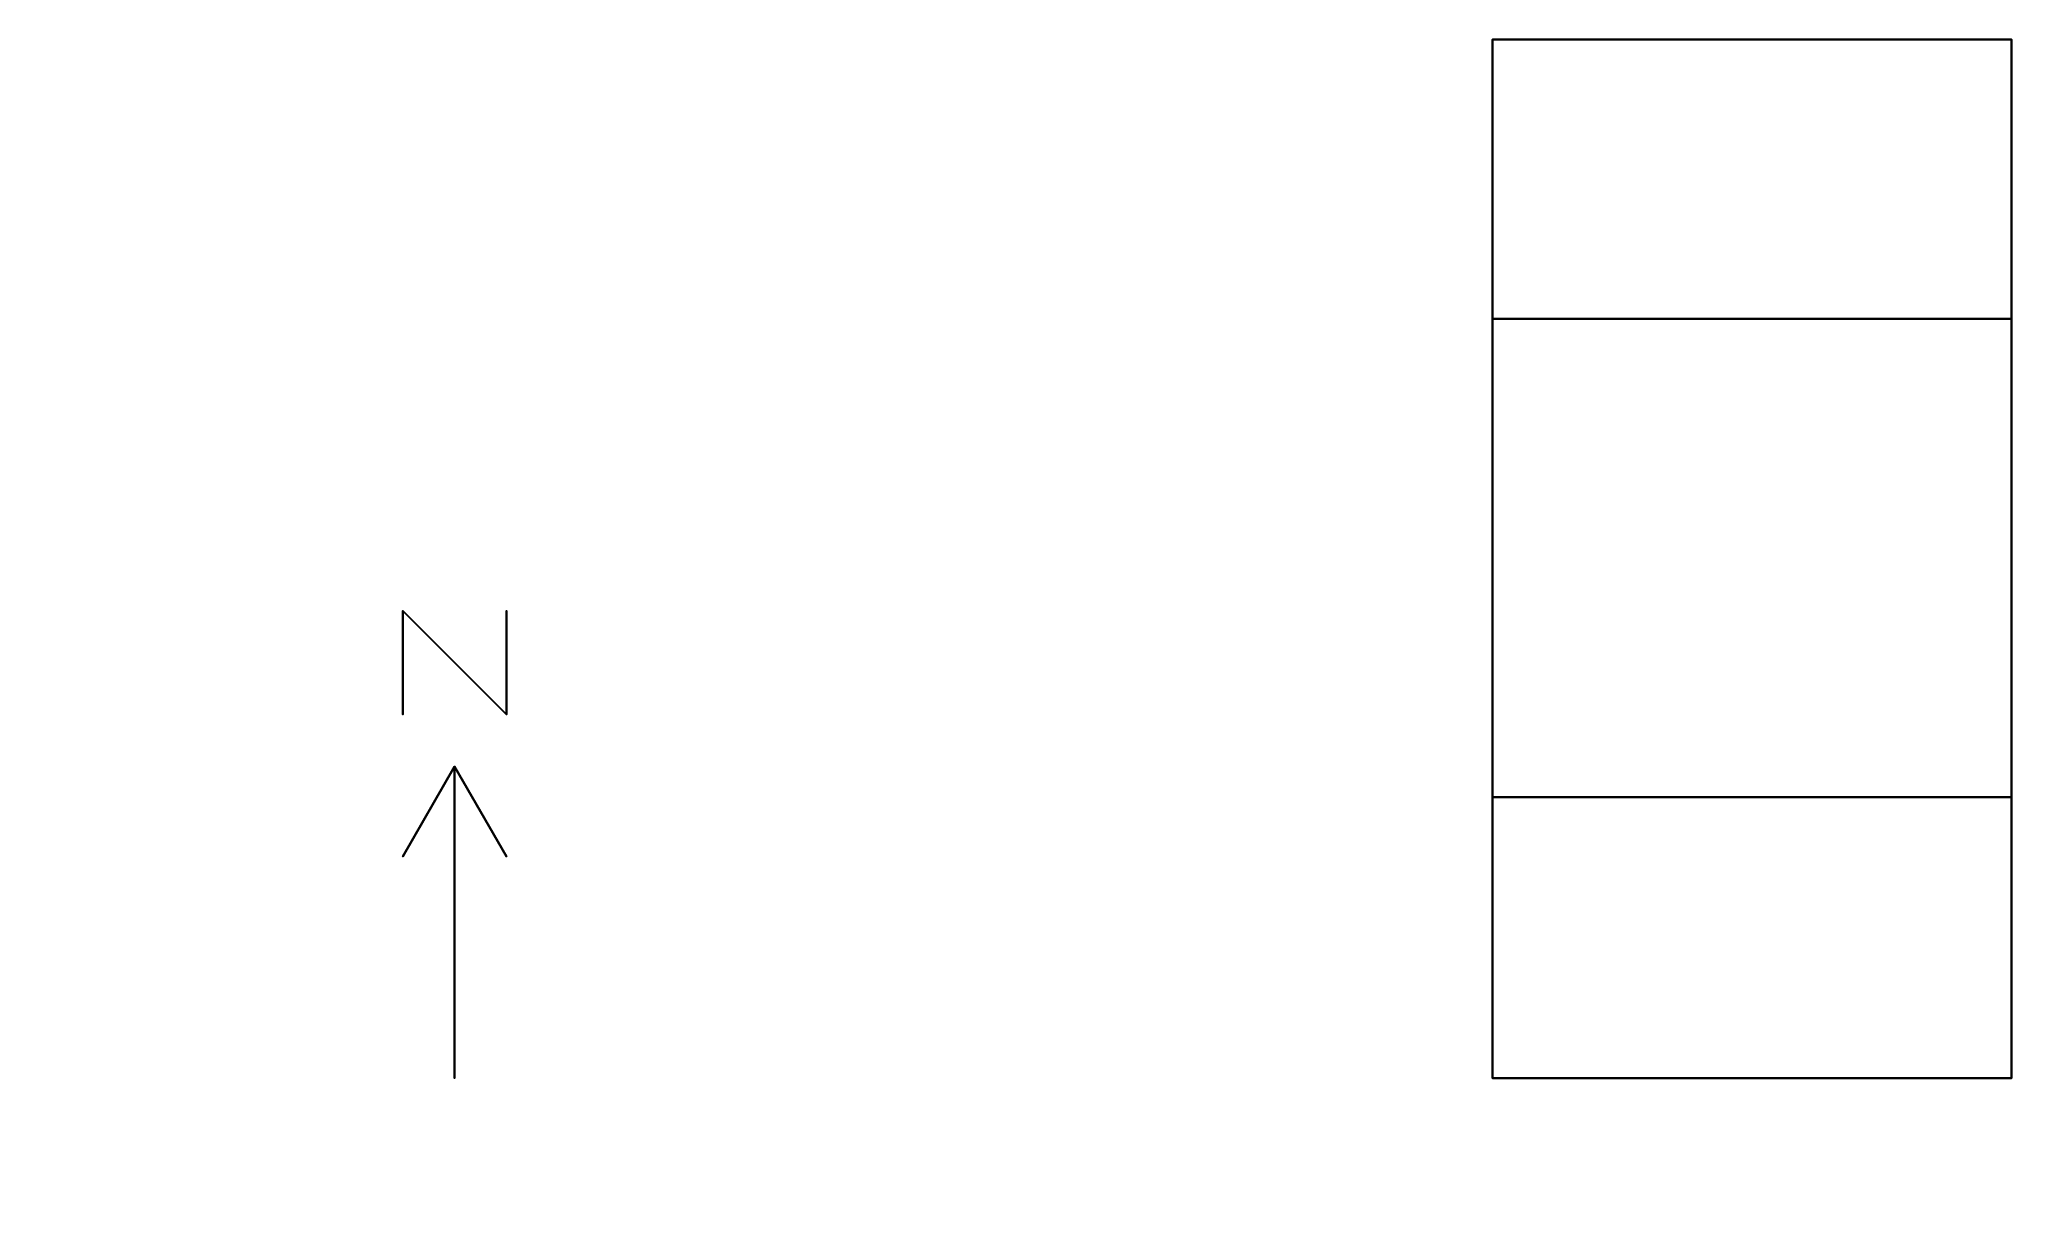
# Model space of a CAD drawing. Header units: metres. Extents: x -12.3 to 6.7, y 0.5 to 11.6.
import ezdxf

# ---------------------------------------------------------------- set-up
doc = ezdxf.new("R2010")
doc.units = ezdxf.units.M

msp = doc.modelspace()

# ---------------------------------------------------------------- linework, layer by layer
at = {"layer": '1', "color": 3}
for points in [[(-8.84551, 6.13998, 0.1), (-8.84551, 6.13998), (-8.84551, 5.13998), (-8.84551, 5.13998, 0.1)], [(-8.84551, 6.13998, 0.1), (-8.84551, 6.13998), (-7.84551, 5.13998), (-7.84551, 5.13998, 0.1)], [(-7.84551, 6.13998, 0.1), (-7.84551, 6.13998), (-7.84551, 5.13998), (-7.84551, 5.13998, 0.1)], [(-8.34551, 4.63998, 0.1), (-8.34551, 4.63998), (-8.84551, 3.77396), (-8.84551, 3.77396, 0.1)], [(-8.34551, 4.63998, 0.1), (-8.34551, 4.63998), (-8.34551, 1.63998), (-8.34551, 1.63998, 0.1)], [(-8.34551, 4.63998, 0.1), (-8.34551, 4.63998), (-7.84551, 3.77396), (-7.84551, 3.77396, 0.1)]]:
    msp.add_3dface(points, dxfattribs=at)
at = {"layer": 'BLOCK1_ZONE1', "color": 43}
for points in [[(6.65449, 8.94985, 3.5), (6.65449, 8.94985), (1.65449, 8.94985), (1.65449, 8.94985, 3.5)], [(1.65449, 8.94985, 3.5), (1.65449, 8.94985), (1.65449, 1.63998), (1.65449, 1.63998, 3.5)], [(6.65449, 1.63998, 3.5), (6.65449, 1.63998), (6.65449, 8.94985), (6.65449, 8.94985, 3.5)], [(1.65449, 1.63998, 3.5), (1.65449, 1.63998), (6.65449, 1.63998), (6.65449, 1.63998, 3.5)]]:
    msp.add_3dface(points, dxfattribs=at)
at = {"layer": 'BLOCK1_ZONE1', "color": 8}
msp.add_3dface([(6.65449, 8.94985), (6.65449, 1.63998), (1.65449, 1.63998), (1.65449, 8.94985)], dxfattribs=at)
at = {"layer": 'BLOCK1_ZONE1', "color": 15}
for points in [[(1.65449, 8.94985, 3.5), (1.65449, 4.34515, 3.5), (6.65449, 4.34515, 3.5), (6.65449, 8.94985, 3.5)], [(1.65449, 4.34515, 3.5), (1.65449, 1.63998, 3.5), (6.65449, 1.63998, 3.5), (6.65449, 4.34515, 3.5)]]:
    msp.add_3dface(points, dxfattribs=at)
at = {"layer": 'BLOCK1_ZONE1', "color": 143}
for points in [[(1.65449, 7.7935, 2.26), (1.65449, 7.7935, 0.84), (1.65449, 3.01384, 0.84), (1.65449, 3.01384, 2.26)], [(6.65449, 3.01384, 2.26), (6.65449, 3.01384, 0.84), (6.65449, 7.7935, 0.84), (6.65449, 7.7935, 2.26)], [(2.64924, 1.63998, 2.26), (2.64924, 1.63998, 0.84), (5.65974, 1.63998, 0.84), (5.65974, 1.63998, 2.26)]]:
    msp.add_3dface(points, dxfattribs=at)
at = {"layer": 'BLOCK1_ZONE2', "color": 43}
for points in [[(6.65449, 11.63998, 3.5), (6.65449, 11.63998), (1.65449, 11.63998), (1.65449, 11.63998, 3.5)], [(1.65449, 11.63998, 3.5), (1.65449, 11.63998), (1.65449, 8.94985), (1.65449, 8.94985, 3.5)], [(6.65449, 8.94985, 3.5), (6.65449, 8.94985), (6.65449, 11.63998), (6.65449, 11.63998, 3.5)], [(1.65449, 8.94985, 3.5), (1.65449, 8.94985), (6.65449, 8.94985), (6.65449, 8.94985, 3.5)]]:
    msp.add_3dface(points, dxfattribs=at)
at = {"layer": 'BLOCK1_ZONE2', "color": 8}
msp.add_3dface([(6.65449, 11.63998), (6.65449, 8.94985), (1.65449, 8.94985), (1.65449, 11.63998)], dxfattribs=at)
at = {"layer": 'BLOCK1_ZONE2', "color": 15}
msp.add_3dface([(1.65449, 11.63998, 3.5), (1.65449, 8.94985, 3.5), (6.65449, 8.94985, 3.5), (6.65449, 11.63998, 3.5)], dxfattribs=at)
at = {"layer": 'BLOCK1_ZONE2', "color": 143}
for points in [[(5.65974, 11.63998, 2.26), (5.65974, 11.63998, 0.84), (2.64924, 11.63998, 0.84), (2.64924, 11.63998, 2.26)], [(1.65449, 10.95909, 2.26), (1.65449, 10.95909, 0.84), (1.65449, 9.41325, 0.84), (1.65449, 9.41325, 2.26)], [(6.65449, 9.41325, 2.26), (6.65449, 9.41325, 0.84), (6.65449, 10.95909, 0.84), (6.65449, 10.95909, 2.26)]]:
    msp.add_3dface(points, dxfattribs=at)
at = {"layer": 'BLOCK2_ZONE1', "color": 43}
for points in [[(6.65449, 4.34515, 7), (6.65449, 4.34515, 3.5), (1.65449, 4.34515, 3.5), (1.65449, 4.34515, 7)], [(1.65449, 4.34515, 7), (1.65449, 4.34515, 3.5), (1.65449, 1.63998, 3.5), (1.65449, 1.63998, 7)], [(6.65449, 1.63998, 7), (6.65449, 1.63998, 3.5), (6.65449, 4.34515, 3.5), (6.65449, 4.34515, 7)], [(1.65449, 1.63998, 7), (1.65449, 1.63998, 3.5), (6.65449, 1.63998, 3.5), (6.65449, 1.63998, 7)]]:
    msp.add_3dface(points, dxfattribs=at)
at = {"layer": 'BLOCK2_ZONE1', "color": 8}
msp.add_3dface([(6.65449, 4.34515, 3.5), (6.65449, 1.63998, 3.5), (1.65449, 1.63998, 3.5), (1.65449, 4.34515, 3.5)], dxfattribs=at)
at = {"layer": 'BLOCK2_ZONE1', "color": 15}
msp.add_3dface([(1.65449, 4.34515, 7), (1.65449, 1.63998, 7), (6.65449, 1.63998, 7), (6.65449, 4.34515, 7)], dxfattribs=at)
at = {"layer": 'BLOCK2_ZONE1', "color": 143}
for points in [[(1.65449, 3.85612, 5.86), (1.65449, 3.85612, 4.44), (1.65449, 2.34651, 4.44), (1.65449, 2.34651, 5.86)], [(6.65449, 2.34651, 5.86), (6.65449, 2.34651, 4.44), (6.65449, 3.85612, 4.44), (6.65449, 3.85612, 5.86)], [(2.69339, 1.63998, 5.86), (2.69339, 1.63998, 4.44), (5.61559, 1.63998, 4.44), (5.61559, 1.63998, 5.86)]]:
    msp.add_3dface(points, dxfattribs=at)
at = {"layer": 'BLOCK2_ZONE2', "color": 43}
for points in [[(6.65449, 11.63998, 7), (6.65449, 11.63998, 3.5), (1.65449, 11.63998, 3.5), (1.65449, 11.63998, 7)], [(1.65449, 11.63998, 7), (1.65449, 11.63998, 3.5), (1.65449, 4.34515, 3.5), (1.65449, 4.34515, 7)], [(6.65449, 4.34515, 7), (6.65449, 4.34515, 3.5), (6.65449, 11.63998, 3.5), (6.65449, 11.63998, 7)], [(1.65449, 4.34515, 7), (1.65449, 4.34515, 3.5), (6.65449, 4.34515, 3.5), (6.65449, 4.34515, 7)]]:
    msp.add_3dface(points, dxfattribs=at)
at = {"layer": 'BLOCK2_ZONE2', "color": 8}
for points in [[(6.65449, 11.63998, 3.5), (6.65449, 8.94985, 3.5), (1.65449, 8.94985, 3.5), (1.65449, 11.63998, 3.5)], [(6.65449, 8.94985, 3.5), (6.65449, 4.34515, 3.5), (1.65449, 4.34515, 3.5), (1.65449, 8.94985, 3.5)]]:
    msp.add_3dface(points, dxfattribs=at)
at = {"layer": 'BLOCK2_ZONE2', "color": 15}
msp.add_3dface([(1.65449, 11.63998, 7), (1.65449, 4.34515, 7), (6.65449, 4.34515, 7), (6.65449, 11.63998, 7)], dxfattribs=at)
at = {"layer": 'BLOCK2_ZONE2', "color": 143}
for points in [[(5.61559, 11.63998, 5.86), (5.61559, 11.63998, 4.44), (2.69339, 11.63998, 4.44), (2.69339, 11.63998, 5.86)], [(1.65449, 10.19911, 5.86), (1.65449, 10.19911, 4.44), (1.65449, 5.56852, 4.44), (1.65449, 5.56852, 5.86)], [(6.65449, 5.56852, 5.86), (6.65449, 5.56852, 4.44), (6.65449, 10.19911, 4.44), (6.65449, 10.19911, 5.86)]]:
    msp.add_3dface(points, dxfattribs=at)

doc.saveas('drawing.dxf')
